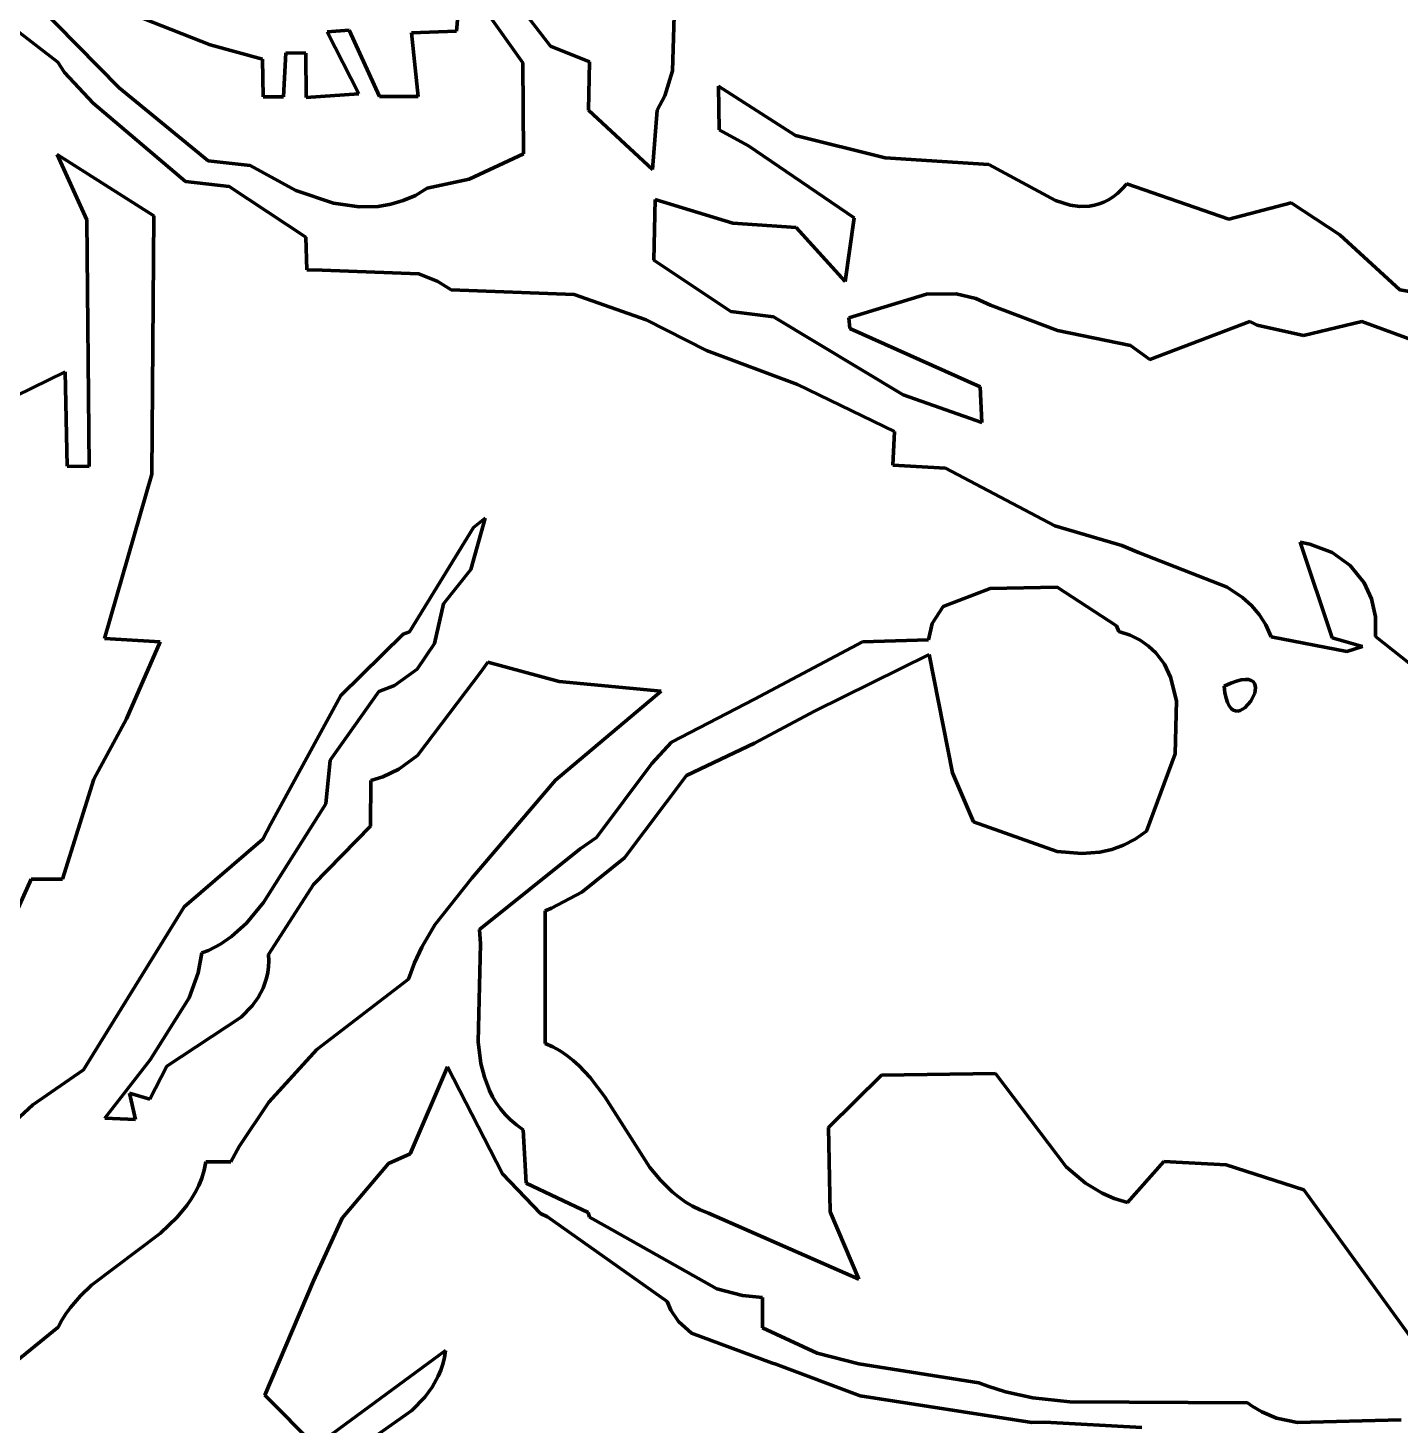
# Model space of a CAD drawing. Header units: millimetres. Extents: x 0 to 7.9, y 0 to 11.
# Drawn here: x 3.086 to 3.963, y 7.637 to 8.53 of the extents above; entities that cross this region are included whole.
import ezdxf

# ---------------------------------------------------------------- set-up
doc = ezdxf.new("R2010")
doc.units = ezdxf.units.MM
doc.layers.add('color#010101ff', color=7, linetype='CONTINUOUS', lineweight=100)
doc.layers.add('color#ffffffff', color=7, linetype='CONTINUOUS', lineweight=100)

msp = doc.modelspace()

# ---------------------------------------------------------------- linework, layer by layer
at = {"layer": 'color#010101ff'}
for p, q in [((3.42, 8.51841), (3.34086, 8.62113)), ((3.50014, 8.57372), (3.49798, 8.50253)), ((3.35988, 8.528), (3.36306, 8.56316)), ((3.36306, 8.56316), (3.4024, 8.50767)), ((3.05044, 8.55034), (3.10539, 8.50811)), ((3.14447, 8.49168), (3.09103, 8.5459)), ((3.1599, 8.53592), (3.20256, 8.51918)), ((3.27737, 8.52753), (3.29138, 8.5286)), ((3.29753, 8.48792), (3.27737, 8.52753)), ((3.29138, 8.5286), (3.31072, 8.4861)), ((3.33123, 8.52683), (3.35988, 8.528)), ((3.33557, 8.48623), (3.33123, 8.52683)), ((3.20256, 8.51918), (3.2361, 8.50995)), ((3.44486, 8.50827), (3.42, 8.51841)), ((3.10539, 8.50811), (3.10963, 8.50158)), ((3.2361, 8.50995), (3.23648, 8.48605)), ((3.2495, 8.48599), (3.25103, 8.51395)), ((3.25103, 8.51395), (3.2637, 8.51387)), ((3.2637, 8.51387), (3.26395, 8.48554)), ((3.4024, 8.50767), (3.40281, 8.44963)), ((3.44433, 8.47748), (3.44486, 8.50827)), ((3.10963, 8.50158), (3.12776, 8.48189)), ((3.49798, 8.50253), (3.49314, 8.4865)), ((3.20143, 8.44508), (3.14447, 8.49168)), ((3.26395, 8.48554), (3.29753, 8.48792)), ((3.52732, 8.4928), (3.57654, 8.46118)), ((3.52779, 8.4649), (3.52732, 8.4928)), ((3.12776, 8.48189), (3.18677, 8.43191)), ((3.23648, 8.48605), (3.2495, 8.48599)), ((3.31072, 8.4861), (3.33557, 8.48623)), ((3.49314, 8.4865), (3.48826, 8.47733)), ((3.48508, 8.43962), (3.44433, 8.47748)), ((3.48826, 8.47733), (3.48508, 8.43962)), ((3.54652, 8.45468), (3.52779, 8.4649)), ((3.57654, 8.46118), (3.63374, 8.4469)), ((3.61397, 8.40864), (3.54652, 8.45468)), ((3.16669, 8.40995), (3.10487, 8.44913)), ((3.10487, 8.44913), (3.12377, 8.40743)), ((3.22808, 8.44214), (3.20143, 8.44508)), ((3.40281, 8.44963), (3.36799, 8.43332)), ((3.63374, 8.4469), (3.70015, 8.44275)), ((3.2574, 8.42604), (3.22808, 8.44214)), ((3.70015, 8.44275), (3.74254, 8.41968)), ((3.18677, 8.43191), (3.21476, 8.42866)), ((3.21476, 8.42866), (3.26382, 8.39624)), ((3.2814, 8.41798), (3.2574, 8.42604)), ((3.34134, 8.42753), (3.33377, 8.42301)), ((3.36799, 8.43332), (3.34134, 8.42753)), ((3.7824, 8.42442), (3.78527, 8.42713)), ((3.78527, 8.42713), (3.7881, 8.43028)), ((3.7881, 8.43028), (3.8534, 8.40787)), ((3.29776, 8.41567), (3.2814, 8.41798)), ((3.31805, 8.41732), (3.30999, 8.41599)), ((3.32599, 8.41964), (3.31805, 8.41732)), ((3.33377, 8.42301), (3.32599, 8.41964)), ((3.48599, 8.38164), (3.48683, 8.42043)), ((3.48683, 8.42043), (3.53659, 8.40516)), ((3.74254, 8.41968), (3.75198, 8.41684)), ((3.75198, 8.41684), (3.75824, 8.41599)), ((3.76443, 8.41616), (3.7675, 8.41668)), ((3.7675, 8.41668), (3.77055, 8.41752)), ((3.77055, 8.41752), (3.77356, 8.41869)), ((3.77356, 8.41869), (3.77654, 8.42022)), ((3.77654, 8.42022), (3.77949, 8.42212)), ((3.77949, 8.42212), (3.7824, 8.42442)), ((3.8534, 8.40787), (3.89323, 8.41818)), ((3.89323, 8.41818), (3.92426, 8.39784)), ((3.16525, 8.24489), (3.16669, 8.40995)), ((3.30999, 8.41599), (3.29776, 8.41567)), ((3.60823, 8.36805), (3.61397, 8.40864)), ((3.75824, 8.41599), (3.76443, 8.41616)), ((3.12377, 8.40743), (3.12526, 8.24974)), ((3.53659, 8.40516), (3.57696, 8.40249)), ((3.57696, 8.40249), (3.60823, 8.36805)), ((3.26382, 8.39624), (3.26443, 8.37544)), ((3.92426, 8.39784), (3.96265, 8.36262)), ((3.53518, 8.34884), (3.48599, 8.38164)), ((3.26443, 8.37544), (3.27408, 8.37512)), ((3.27408, 8.37512), (3.33596, 8.37277)), ((3.33596, 8.37277), (3.34796, 8.36805)), ((3.34796, 8.36805), (3.35647, 8.3626)), ((3.35647, 8.3626), (3.43511, 8.35958)), ((3.43511, 8.35958), (3.48104, 8.34341)), ((3.66021, 8.35987), (3.61058, 8.34473)), ((3.67916, 8.36005), (3.66021, 8.35987)), ((3.69176, 8.3571), (3.67916, 8.36005)), ((3.70114, 8.35292), (3.69176, 8.3571)), ((3.96265, 8.36262), (4.02301, 8.35203)), ((3.56243, 8.34547), (3.53518, 8.34884)), ((3.64527, 8.29561), (3.56243, 8.34547)), ((3.74396, 8.33658), (3.70114, 8.35292)), ((3.48104, 8.34341), (3.51967, 8.32381)), ((3.61058, 8.34473), (3.61127, 8.33795)), ((3.61127, 8.33795), (3.69443, 8.30076)), ((3.79046, 8.32719), (3.74396, 8.33658)), ((3.8667, 8.34244), (3.80298, 8.31805)), ((3.87147, 8.34002), (3.8667, 8.34244)), ((3.90111, 8.33338), (3.87147, 8.34002)), ((3.93824, 8.34236), (3.90111, 8.33338)), ((3.97903, 8.32761), (3.93824, 8.34236)), ((3.51967, 8.32381), (3.57779, 8.30225)), ((3.80298, 8.31805), (3.79046, 8.32719)), ((3.10988, 8.31025), (3.06762, 8.28963)), ((3.11134, 8.25005), (3.10988, 8.31025)), ((3.57779, 8.30225), (3.6398, 8.27218)), ((3.69443, 8.30076), (3.69554, 8.27791)), ((3.69554, 8.27791), (3.64527, 8.29561)), ((3.6398, 8.27218), (3.63866, 8.25074)), ((3.12526, 8.24974), (3.11134, 8.25005)), ((3.63866, 8.25074), (3.67228, 8.24865)), ((3.67228, 8.24865), (3.74212, 8.21197)), ((3.13503, 8.13996), (3.16525, 8.24489)), ((3.36903, 8.18399), (3.37827, 8.2167)), ((3.37827, 8.2167), (3.37094, 8.21091)), ((3.74212, 8.21197), (3.78494, 8.19937)), ((3.37094, 8.21091), (3.32994, 8.14416)), ((3.78494, 8.19937), (3.79564, 8.19494)), ((3.79564, 8.19494), (3.85238, 8.17273)), ((3.91941, 8.14026), (3.89891, 8.20137)), ((3.89891, 8.20137), (3.90516, 8.20012)), ((3.90516, 8.20012), (3.91929, 8.19475)), ((3.91929, 8.19475), (3.93096, 8.18645)), ((3.93096, 8.18645), (3.93978, 8.17557)), ((3.35167, 8.16216), (3.36903, 8.18399)), ((3.93978, 8.17557), (3.94453, 8.16527)), ((3.7008, 8.17175), (3.67087, 8.16026)), ((3.74374, 8.17278), (3.7008, 8.17175)), ((3.78167, 8.14794), (3.74374, 8.17278)), ((3.85238, 8.17273), (3.86203, 8.16617)), ((3.34583, 8.13671), (3.35167, 8.16216)), ((3.67087, 8.16026), (3.66385, 8.14957)), ((3.86203, 8.16617), (3.86775, 8.16104)), ((3.86775, 8.16104), (3.87277, 8.15519)), ((3.94453, 8.16527), (3.947, 8.15374)), ((3.66385, 8.14957), (3.66157, 8.13903)), ((3.87277, 8.15519), (3.87699, 8.14854)), ((3.947, 8.15374), (3.94699, 8.14116)), ((3.17076, 8.13775), (3.13503, 8.13996)), ((3.32583, 8.14263), (3.28612, 8.10355)), ((3.32994, 8.14416), (3.32583, 8.14263)), ((3.78319, 8.14448), (3.78167, 8.14794)), ((3.79038, 8.14194), (3.78319, 8.14448)), ((3.79666, 8.13877), (3.79038, 8.14194)), ((3.87699, 8.14854), (3.87878, 8.14489)), ((3.87878, 8.14489), (3.88033, 8.141)), ((3.88033, 8.141), (3.92882, 8.13166)), ((3.93875, 8.13483), (3.91941, 8.14026)), ((3.94699, 8.14116), (4.01623, 8.08613)), ((3.14924, 8.08864), (3.17076, 8.13775)), ((3.33478, 8.12035), (3.34583, 8.13671)), ((3.61926, 8.13787), (3.55036, 8.10118)), ((3.66157, 8.13903), (3.61926, 8.13787)), ((3.80207, 8.13504), (3.79666, 8.13877)), ((3.80668, 8.13077), (3.80207, 8.13504)), ((3.92882, 8.13166), (3.93875, 8.13483)), ((3.38004, 8.12489), (3.37571, 8.11885)), ((3.4255, 8.11251), (3.38004, 8.12489)), ((3.58872, 8.0934), (3.66194, 8.12971)), ((3.66194, 8.12971), (3.67675, 8.0541)), ((3.81218, 8.12349), (3.80668, 8.13077)), ((3.81615, 8.1153), (3.81218, 8.12349)), ((3.32047, 8.10996), (3.33478, 8.12035)), ((3.37571, 8.11885), (3.335, 8.06516)), ((3.81984, 8.10004), (3.81615, 8.1153)), ((3.86133, 8.11348), (3.85824, 8.1127)), ((3.86391, 8.11379), (3.86133, 8.11348)), ((3.86602, 8.11367), (3.86391, 8.11379)), ((3.86768, 8.11318), (3.86602, 8.11367)), ((3.86893, 8.11236), (3.86768, 8.11318)), ((3.27928, 8.06211), (3.31034, 8.106)), ((3.31034, 8.106), (3.32047, 8.10996)), ((3.42317, 8.0495), (3.49076, 8.10626)), ((3.49076, 8.10626), (3.4255, 8.11251)), ((3.85462, 8.1114), (3.85043, 8.10952)), ((3.85043, 8.10952), (3.8509, 8.10528)), ((3.8509, 8.10528), (3.85161, 8.10177)), ((3.85824, 8.1127), (3.85462, 8.1114)), ((3.8674, 8.09978), (3.86992, 8.10502)), ((3.86978, 8.11125), (3.86893, 8.11236)), ((3.87028, 8.10992), (3.86978, 8.11125)), ((3.86992, 8.10502), (3.87045, 8.1084)), ((3.87045, 8.1084), (3.87028, 8.10992)), ((3.28612, 8.10355), (3.24128, 8.02143)), ((3.55036, 8.10118), (3.49741, 8.07364)), ((3.81914, 8.06623), (3.81984, 8.10004)), ((3.85161, 8.10177), (3.85252, 8.09896)), ((3.85252, 8.09896), (3.8536, 8.09679)), ((3.8536, 8.09679), (3.85482, 8.09521)), ((3.85482, 8.09521), (3.85616, 8.09418)), ((3.86056, 8.09389), (3.86351, 8.09553)), ((3.86351, 8.09553), (3.8674, 8.09978)), ((3.12837, 8.05004), (3.14924, 8.08864)), ((3.55027, 8.07294), (3.58872, 8.0934)), ((3.85616, 8.09418), (3.85758, 8.09365)), ((3.85758, 8.09365), (3.85906, 8.09357)), ((3.85906, 8.09357), (3.86056, 8.09389)), ((3.49741, 8.07364), (3.48467, 8.06003)), ((3.50684, 8.05238), (3.55027, 8.07294)), ((3.27649, 8.03423), (3.27928, 8.06211)), ((3.335, 8.06516), (3.32306, 8.05649)), ((3.48467, 8.06003), (3.44936, 8.01269)), ((3.80081, 8.01675), (3.81914, 8.06623)), ((3.31281, 8.05153), (3.30526, 8.04909)), ((3.32306, 8.05649), (3.31281, 8.05153)), ((3.46727, 7.99987), (3.50684, 8.05238)), ((3.67675, 8.0541), (3.6902, 8.02269)), ((3.10832, 7.9861), (3.12837, 8.05004)), ((3.30526, 8.04909), (3.3051, 8.02012)), ((3.36982, 7.98689), (3.42317, 8.0495)), ((3.23674, 7.97127), (3.27649, 8.03423)), ((3.24128, 8.02143), (3.23628, 8.01166)), ((3.3051, 8.02012), (3.26852, 7.98267)), ((3.6902, 8.02269), (3.74378, 8.00385)), ((3.79355, 8.01176), (3.80081, 8.01675)), ((3.23628, 8.01166), (3.18607, 7.96849)), ((3.44936, 8.01269), (3.43897, 8.00551)), ((3.77861, 8.0052), (3.78614, 8.00794)), ((3.78614, 8.00794), (3.79355, 8.01176)), ((3.43897, 8.00551), (3.37476, 7.95409)), ((3.43998, 7.97796), (3.46727, 7.99987)), ((3.74378, 8.00385), (3.75939, 8.00249)), ((3.75939, 8.00249), (3.77098, 8.00345)), ((3.77098, 8.00345), (3.77861, 8.0052)), ((3.07218, 7.95058), (3.08823, 7.98612)), ((3.08823, 7.98612), (3.10832, 7.9861)), ((3.26852, 7.98267), (3.23986, 7.93812)), ((3.34622, 7.95694), (3.36982, 7.98689)), ((3.22581, 7.95807), (3.23674, 7.97127)), ((3.42064, 7.96768), (3.43998, 7.97796)), ((3.18607, 7.96849), (3.12172, 7.86432)), ((3.41656, 7.966), (3.42064, 7.96768)), ((3.41666, 7.88118), (3.41656, 7.966)), ((3.21633, 7.94957), (3.22581, 7.95807)), ((3.33791, 7.94283), (3.34622, 7.95694)), ((3.37476, 7.95409), (3.3752, 7.94493)), ((3.20144, 7.9407), (3.20925, 7.94474)), ((3.20925, 7.94474), (3.21633, 7.94957)), ((3.3752, 7.94493), (3.37392, 7.8823)), ((3.19484, 7.9263), (3.19725, 7.939)), ((3.19725, 7.939), (3.20144, 7.9407)), ((3.23986, 7.93812), (3.23999, 7.93405)), ((3.33322, 7.93281), (3.33791, 7.94283)), ((3.18922, 7.91037), (3.19484, 7.9263)), ((3.23936, 7.92649), (3.23864, 7.92298)), ((3.23981, 7.93018), (3.23936, 7.92649)), ((3.23999, 7.93405), (3.23981, 7.93018)), ((3.32932, 7.92223), (3.33322, 7.93281)), ((3.23864, 7.92298), (3.23643, 7.91646)), ((3.27081, 7.87732), (3.32932, 7.92223)), ((3.16433, 7.87076), (3.18922, 7.91037)), ((3.23333, 7.91055), (3.22943, 7.90516)), ((3.23643, 7.91646), (3.23333, 7.91055)), ((3.22943, 7.90516), (3.22235, 7.89792)), ((3.22235, 7.89792), (3.17499, 7.8667)), ((3.37392, 7.8823), (3.37561, 7.86844)), ((3.42156, 7.87896), (3.41666, 7.88118)), ((3.24007, 7.84366), (3.27081, 7.87732)), ((3.42615, 7.87642), (3.42156, 7.87896)), ((3.43046, 7.87356), (3.42615, 7.87642)), ((3.43451, 7.87042), (3.43046, 7.87356)), ((3.12172, 7.86432), (3.08922, 7.84194)), ((3.13541, 7.83355), (3.16433, 7.87076)), ((3.17499, 7.8667), (3.16403, 7.8457)), ((3.35427, 7.86625), (3.33045, 7.81075)), ((3.38938, 7.79782), (3.35427, 7.86625)), ((3.37561, 7.86844), (3.37778, 7.85961)), ((3.43833, 7.86702), (3.43451, 7.87042)), ((3.44536, 7.85954), (3.43833, 7.86702)), ((3.37778, 7.85961), (3.38097, 7.85119)), ((3.45475, 7.84701), (3.44536, 7.85954)), ((3.63154, 7.86094), (3.59759, 7.82758)), ((3.70426, 7.86205), (3.63154, 7.86094)), ((3.74951, 7.8025), (3.70426, 7.86205)), ((3.16403, 7.8457), (3.15117, 7.84956)), ((3.15117, 7.84956), (3.15482, 7.83264)), ((3.38097, 7.85119), (3.38301, 7.84717)), ((3.38301, 7.84717), (3.38536, 7.84327)), ((3.48356, 7.80196), (3.45475, 7.84701)), ((3.08922, 7.84194), (3.07552, 7.82916)), ((3.22119, 7.81549), (3.24007, 7.84366)), ((3.38536, 7.84327), (3.38806, 7.83951)), ((3.38806, 7.83951), (3.39111, 7.83591)), ((3.15482, 7.83264), (3.13541, 7.83355)), ((3.39111, 7.83591), (3.39455, 7.83246)), ((3.39455, 7.83246), (3.39839, 7.82919)), ((3.39839, 7.82919), (3.40266, 7.82609)), ((3.59759, 7.82758), (3.59867, 7.77374)), ((3.40266, 7.82609), (3.40454, 7.79191)), ((3.21587, 7.80556), (3.22119, 7.81549)), ((3.33045, 7.81075), (3.31653, 7.80455)), ((3.19874, 7.80022), (3.19994, 7.80555)), ((3.19994, 7.80555), (3.21587, 7.80556)), ((3.31653, 7.80455), (3.2869, 7.76954)), ((3.49027, 7.79385), (3.48356, 7.80196)), ((3.76181, 7.7919), (3.74951, 7.8025)), ((3.81187, 7.80576), (3.78862, 7.77959)), ((3.85175, 7.80372), (3.81187, 7.80576)), ((3.90128, 7.78762), (3.85175, 7.80372)), ((3.19528, 7.79042), (3.19718, 7.79518)), ((3.19718, 7.79518), (3.19874, 7.80022)), ((3.41362, 7.77264), (3.38938, 7.79782)), ((3.40454, 7.79191), (3.44407, 7.77314)), ((3.49774, 7.78651), (3.49027, 7.79385)), ((3.77235, 7.7855), (3.76181, 7.7919)), ((3.19057, 7.78167), (3.19307, 7.78593)), ((3.19307, 7.78593), (3.19528, 7.79042)), ((3.50181, 7.78319), (3.49774, 7.78651)), ((3.50614, 7.78013), (3.50181, 7.78319)), ((3.78014, 7.78213), (3.77235, 7.7855)), ((3.98505, 7.67209), (3.90128, 7.78762)), ((3.18156, 7.77016), (3.1878, 7.77764)), ((3.1878, 7.77764), (3.19057, 7.78167)), ((3.51076, 7.77737), (3.50614, 7.78013)), ((3.51568, 7.77492), (3.51076, 7.77737)), ((3.52093, 7.77282), (3.51568, 7.77492)), ((3.78862, 7.77959), (3.78014, 7.78213)), ((3.17081, 7.7601), (3.18156, 7.77016)), ((3.2869, 7.76954), (3.26858, 7.72962)), ((3.41812, 7.77039), (3.41362, 7.77264)), ((3.49446, 7.71634), (3.41812, 7.77039)), ((3.44407, 7.77314), (3.44501, 7.77032)), ((3.44501, 7.77032), (3.45598, 7.76398)), ((3.61705, 7.73065), (3.52093, 7.77282)), ((3.59867, 7.77374), (3.61705, 7.73065)), ((3.12682, 7.72686), (3.17081, 7.7601)), ((3.45598, 7.76398), (3.5262, 7.72449)), ((3.26858, 7.72962), (3.23751, 7.65651)), ((3.11971, 7.72005), (3.12682, 7.72686)), ((3.5262, 7.72449), (3.54259, 7.72028)), ((3.11049, 7.70858), (3.11333, 7.7126)), ((3.11333, 7.7126), (3.11971, 7.72005)), ((3.49697, 7.71078), (3.49446, 7.71634)), ((3.54259, 7.72028), (3.55556, 7.71896)), ((3.55556, 7.71896), (3.55555, 7.69954)), ((3.10559, 7.69987), (3.1079, 7.70435)), ((3.1079, 7.70435), (3.11049, 7.70858)), ((3.50184, 7.70367), (3.49697, 7.71078)), ((3.51006, 7.6962), (3.50184, 7.70367)), ((3.04214, 7.64843), (3.10559, 7.69987)), ((3.56131, 7.67722), (3.51006, 7.6962)), ((3.55555, 7.69954), (3.59041, 7.68334)), ((3.26995, 7.62403), (3.353, 7.68501)), ((3.353, 7.68501), (3.35227, 7.68059)), ((3.35124, 7.6764), (3.34993, 7.67242)), ((3.35227, 7.68059), (3.35124, 7.6764)), ((3.56394, 7.67636), (3.56131, 7.67722)), ((3.61793, 7.65614), (3.56394, 7.67636)), ((3.59041, 7.68334), (3.6171, 7.67644)), ((3.6171, 7.67644), (3.69372, 7.66436)), ((3.34835, 7.66865), (3.34448, 7.66166)), ((3.34993, 7.67242), (3.34835, 7.66865)), ((3.34448, 7.66166), (3.33975, 7.65533)), ((3.69372, 7.66436), (3.69937, 7.6622)), ((3.69937, 7.6622), (3.71079, 7.65861)), ((3.71079, 7.65861), (3.72817, 7.65483)), ((3.23751, 7.65651), (3.26995, 7.62403)), ((3.33975, 7.65533), (3.33134, 7.64683)), ((3.72746, 7.63912), (3.61793, 7.65614)), ((3.72817, 7.65483), (3.75172, 7.65223)), ((3.75172, 7.65223), (3.86535, 7.65165)), ((3.86535, 7.65165), (3.86829, 7.64946)), ((3.86829, 7.64946), (3.87436, 7.64578)), ((3.33134, 7.64683), (3.28371, 7.61326)), ((3.87436, 7.64578), (3.88387, 7.64182)), ((3.88387, 7.64182), (3.89714, 7.63899)), ((3.89714, 7.63899), (3.96338, 7.64069)), ((3.73574, 7.63923), (3.72746, 7.63912)), ((3.79788, 7.63587), (3.73574, 7.63923))]:
    msp.add_line(p, q, dxfattribs=at)
at = {"layer": 'color#ffffffff'}
for p, q in [((3.34086, 8.62113), (3.42, 8.51841)), ((3.49798, 8.50253), (3.50014, 8.57372)), ((3.36306, 8.56316), (3.35988, 8.528)), ((3.4024, 8.50767), (3.36306, 8.56316)), ((3.10539, 8.50811), (3.05044, 8.55034)), ((3.09103, 8.5459), (3.14447, 8.49168)), ((3.20256, 8.51918), (3.1599, 8.53592)), ((3.29138, 8.5286), (3.27737, 8.52753)), ((3.27737, 8.52753), (3.29753, 8.48792)), ((3.31072, 8.4861), (3.29138, 8.5286)), ((3.35988, 8.528), (3.33123, 8.52683)), ((3.33123, 8.52683), (3.33557, 8.48623)), ((3.2361, 8.50995), (3.20256, 8.51918)), ((3.42, 8.51841), (3.44486, 8.50827)), ((3.10963, 8.50158), (3.10539, 8.50811)), ((3.23648, 8.48605), (3.2361, 8.50995)), ((3.25103, 8.51395), (3.2495, 8.48599)), ((3.2637, 8.51387), (3.25103, 8.51395)), ((3.26395, 8.48554), (3.2637, 8.51387)), ((3.40281, 8.44963), (3.4024, 8.50767)), ((3.44486, 8.50827), (3.44433, 8.47748)), ((3.12776, 8.48189), (3.10963, 8.50158)), ((3.49314, 8.4865), (3.49798, 8.50253)), ((3.14447, 8.49168), (3.20143, 8.44508)), ((3.29753, 8.48792), (3.26395, 8.48554)), ((3.52732, 8.4928), (3.52779, 8.4649)), ((3.57654, 8.46118), (3.52732, 8.4928)), ((3.18677, 8.43191), (3.12776, 8.48189)), ((3.2495, 8.48599), (3.23648, 8.48605)), ((3.33557, 8.48623), (3.31072, 8.4861)), ((3.48826, 8.47733), (3.49314, 8.4865)), ((3.44433, 8.47748), (3.48508, 8.43962)), ((3.48508, 8.43962), (3.48826, 8.47733)), ((3.52779, 8.4649), (3.54652, 8.45468)), ((3.63374, 8.4469), (3.57654, 8.46118)), ((3.54652, 8.45468), (3.61397, 8.40864)), ((3.12377, 8.40743), (3.10487, 8.44913)), ((3.10487, 8.44913), (3.16669, 8.40995)), ((3.20143, 8.44508), (3.22808, 8.44214)), ((3.36799, 8.43332), (3.40281, 8.44963)), ((3.70015, 8.44275), (3.63374, 8.4469)), ((3.22808, 8.44214), (3.2574, 8.42604)), ((3.74254, 8.41968), (3.70015, 8.44275)), ((3.21476, 8.42866), (3.18677, 8.43191)), ((3.26382, 8.39624), (3.21476, 8.42866)), ((3.2574, 8.42604), (3.2814, 8.41798)), ((3.33377, 8.42301), (3.34134, 8.42753)), ((3.34134, 8.42753), (3.36799, 8.43332)), ((3.78527, 8.42713), (3.7824, 8.42442)), ((3.7881, 8.43028), (3.78527, 8.42713)), ((3.8534, 8.40787), (3.7881, 8.43028)), ((3.2814, 8.41798), (3.29776, 8.41567)), ((3.30999, 8.41599), (3.31805, 8.41732)), ((3.31805, 8.41732), (3.32599, 8.41964)), ((3.32599, 8.41964), (3.33377, 8.42301)), ((3.48683, 8.42043), (3.48599, 8.38164)), ((3.53659, 8.40516), (3.48683, 8.42043)), ((3.75198, 8.41684), (3.74254, 8.41968)), ((3.75824, 8.41599), (3.75198, 8.41684)), ((3.7675, 8.41668), (3.76443, 8.41616)), ((3.77055, 8.41752), (3.7675, 8.41668)), ((3.77356, 8.41869), (3.77055, 8.41752)), ((3.77654, 8.42022), (3.77356, 8.41869)), ((3.77949, 8.42212), (3.77654, 8.42022)), ((3.7824, 8.42442), (3.77949, 8.42212)), ((3.89323, 8.41818), (3.8534, 8.40787)), ((3.92426, 8.39784), (3.89323, 8.41818)), ((3.16669, 8.40995), (3.16525, 8.24489)), ((3.29776, 8.41567), (3.30999, 8.41599)), ((3.61397, 8.40864), (3.60823, 8.36805)), ((3.76443, 8.41616), (3.75824, 8.41599)), ((3.12526, 8.24974), (3.12377, 8.40743)), ((3.57696, 8.40249), (3.53659, 8.40516)), ((3.60823, 8.36805), (3.57696, 8.40249)), ((3.26443, 8.37544), (3.26382, 8.39624)), ((3.96265, 8.36262), (3.92426, 8.39784)), ((3.48599, 8.38164), (3.53518, 8.34884)), ((3.27408, 8.37512), (3.26443, 8.37544)), ((3.33596, 8.37277), (3.27408, 8.37512)), ((3.34796, 8.36805), (3.33596, 8.37277)), ((3.35647, 8.3626), (3.34796, 8.36805)), ((3.43511, 8.35958), (3.35647, 8.3626)), ((3.48104, 8.34341), (3.43511, 8.35958)), ((3.61058, 8.34473), (3.66021, 8.35987)), ((3.66021, 8.35987), (3.67916, 8.36005)), ((3.67916, 8.36005), (3.69176, 8.3571)), ((3.69176, 8.3571), (3.70114, 8.35292)), ((4.02301, 8.35203), (3.96265, 8.36262)), ((3.53518, 8.34884), (3.56243, 8.34547)), ((3.56243, 8.34547), (3.64527, 8.29561)), ((3.70114, 8.35292), (3.74396, 8.33658)), ((3.51967, 8.32381), (3.48104, 8.34341)), ((3.61127, 8.33795), (3.61058, 8.34473)), ((3.69443, 8.30076), (3.61127, 8.33795)), ((3.74396, 8.33658), (3.79046, 8.32719)), ((3.80298, 8.31805), (3.8667, 8.34244)), ((3.8667, 8.34244), (3.87147, 8.34002)), ((3.87147, 8.34002), (3.90111, 8.33338)), ((3.90111, 8.33338), (3.93824, 8.34236)), ((3.93824, 8.34236), (3.97903, 8.32761)), ((3.57779, 8.30225), (3.51967, 8.32381)), ((3.79046, 8.32719), (3.80298, 8.31805)), ((3.06762, 8.28963), (3.10988, 8.31025)), ((3.10988, 8.31025), (3.11134, 8.25005)), ((3.6398, 8.27218), (3.57779, 8.30225)), ((3.69554, 8.27791), (3.69443, 8.30076)), ((3.64527, 8.29561), (3.69554, 8.27791)), ((3.63866, 8.25074), (3.6398, 8.27218)), ((3.11134, 8.25005), (3.12526, 8.24974)), ((3.67228, 8.24865), (3.63866, 8.25074)), ((3.74212, 8.21197), (3.67228, 8.24865)), ((3.16525, 8.24489), (3.13503, 8.13996)), ((3.37827, 8.2167), (3.36903, 8.18399)), ((3.37094, 8.21091), (3.37827, 8.2167)), ((3.78494, 8.19937), (3.74212, 8.21197)), ((3.32994, 8.14416), (3.37094, 8.21091)), ((3.79564, 8.19494), (3.78494, 8.19937)), ((3.85238, 8.17273), (3.79564, 8.19494)), ((3.90516, 8.20012), (3.89891, 8.20137)), ((3.89891, 8.20137), (3.91941, 8.14026)), ((3.91929, 8.19475), (3.90516, 8.20012)), ((3.93096, 8.18645), (3.91929, 8.19475)), ((3.93978, 8.17557), (3.93096, 8.18645)), ((3.36903, 8.18399), (3.35167, 8.16216)), ((3.94453, 8.16527), (3.93978, 8.17557)), ((3.67087, 8.16026), (3.7008, 8.17175)), ((3.7008, 8.17175), (3.74374, 8.17278)), ((3.74374, 8.17278), (3.78167, 8.14794)), ((3.86203, 8.16617), (3.85238, 8.17273)), ((3.35167, 8.16216), (3.34583, 8.13671)), ((3.66385, 8.14957), (3.67087, 8.16026)), ((3.86775, 8.16104), (3.86203, 8.16617)), ((3.87277, 8.15519), (3.86775, 8.16104)), ((3.947, 8.15374), (3.94453, 8.16527)), ((3.66157, 8.13903), (3.66385, 8.14957)), ((3.87699, 8.14854), (3.87277, 8.15519)), ((3.94699, 8.14116), (3.947, 8.15374)), ((3.13503, 8.13996), (3.17076, 8.13775)), ((3.28612, 8.10355), (3.32583, 8.14263)), ((3.32583, 8.14263), (3.32994, 8.14416)), ((3.78167, 8.14794), (3.78319, 8.14448)), ((3.78319, 8.14448), (3.79038, 8.14194)), ((3.79038, 8.14194), (3.79666, 8.13877)), ((3.87878, 8.14489), (3.87699, 8.14854)), ((3.88033, 8.141), (3.87878, 8.14489)), ((3.92882, 8.13166), (3.88033, 8.141)), ((3.91941, 8.14026), (3.93875, 8.13483)), ((4.01623, 8.08613), (3.94699, 8.14116)), ((3.17076, 8.13775), (3.14924, 8.08864)), ((3.34583, 8.13671), (3.33478, 8.12035)), ((3.55036, 8.10118), (3.61926, 8.13787)), ((3.61926, 8.13787), (3.66157, 8.13903)), ((3.79666, 8.13877), (3.80207, 8.13504)), ((3.80207, 8.13504), (3.80668, 8.13077)), ((3.93875, 8.13483), (3.92882, 8.13166)), ((3.37571, 8.11885), (3.38004, 8.12489)), ((3.38004, 8.12489), (3.4255, 8.11251)), ((3.66194, 8.12971), (3.58872, 8.0934)), ((3.67675, 8.0541), (3.66194, 8.12971)), ((3.80668, 8.13077), (3.81218, 8.12349)), ((3.81218, 8.12349), (3.81615, 8.1153)), ((3.33478, 8.12035), (3.32047, 8.10996)), ((3.335, 8.06516), (3.37571, 8.11885)), ((3.81615, 8.1153), (3.81984, 8.10004)), ((3.85824, 8.1127), (3.86133, 8.11348)), ((3.86133, 8.11348), (3.86391, 8.11379)), ((3.86391, 8.11379), (3.86602, 8.11367)), ((3.86602, 8.11367), (3.86768, 8.11318)), ((3.86768, 8.11318), (3.86893, 8.11236)), ((3.31034, 8.106), (3.27928, 8.06211)), ((3.32047, 8.10996), (3.31034, 8.106)), ((3.49076, 8.10626), (3.42317, 8.0495)), ((3.4255, 8.11251), (3.49076, 8.10626)), ((3.85043, 8.10952), (3.85462, 8.1114)), ((3.8509, 8.10528), (3.85043, 8.10952)), ((3.85161, 8.10177), (3.8509, 8.10528)), ((3.85462, 8.1114), (3.85824, 8.1127)), ((3.86992, 8.10502), (3.8674, 8.09978)), ((3.86893, 8.11236), (3.86978, 8.11125)), ((3.86978, 8.11125), (3.87028, 8.10992)), ((3.87045, 8.1084), (3.86992, 8.10502)), ((3.87028, 8.10992), (3.87045, 8.1084)), ((3.24128, 8.02143), (3.28612, 8.10355)), ((3.49741, 8.07364), (3.55036, 8.10118)), ((3.81984, 8.10004), (3.81914, 8.06623)), ((3.85252, 8.09896), (3.85161, 8.10177)), ((3.8536, 8.09679), (3.85252, 8.09896)), ((3.85482, 8.09521), (3.8536, 8.09679)), ((3.85616, 8.09418), (3.85482, 8.09521)), ((3.86351, 8.09553), (3.86056, 8.09389)), ((3.8674, 8.09978), (3.86351, 8.09553)), ((3.14924, 8.08864), (3.12837, 8.05004)), ((3.58872, 8.0934), (3.55027, 8.07294)), ((3.85758, 8.09365), (3.85616, 8.09418)), ((3.85906, 8.09357), (3.85758, 8.09365)), ((3.86056, 8.09389), (3.85906, 8.09357)), ((3.48467, 8.06003), (3.49741, 8.07364)), ((3.55027, 8.07294), (3.50684, 8.05238)), ((3.27928, 8.06211), (3.27649, 8.03423)), ((3.32306, 8.05649), (3.335, 8.06516)), ((3.44936, 8.01269), (3.48467, 8.06003)), ((3.81914, 8.06623), (3.80081, 8.01675)), ((3.30526, 8.04909), (3.31281, 8.05153)), ((3.31281, 8.05153), (3.32306, 8.05649)), ((3.50684, 8.05238), (3.46727, 7.99987)), ((3.6902, 8.02269), (3.67675, 8.0541)), ((3.12837, 8.05004), (3.10832, 7.9861)), ((3.3051, 8.02012), (3.30526, 8.04909)), ((3.42317, 8.0495), (3.36982, 7.98689)), ((3.27649, 8.03423), (3.23674, 7.97127)), ((3.23628, 8.01166), (3.24128, 8.02143)), ((3.26852, 7.98267), (3.3051, 8.02012)), ((3.74378, 8.00385), (3.6902, 8.02269)), ((3.80081, 8.01675), (3.79355, 8.01176)), ((3.18607, 7.96849), (3.23628, 8.01166)), ((3.43897, 8.00551), (3.44936, 8.01269)), ((3.78614, 8.00794), (3.77861, 8.0052)), ((3.79355, 8.01176), (3.78614, 8.00794)), ((3.37476, 7.95409), (3.43897, 8.00551)), ((3.46727, 7.99987), (3.43998, 7.97796)), ((3.75939, 8.00249), (3.74378, 8.00385)), ((3.77098, 8.00345), (3.75939, 8.00249)), ((3.77861, 8.0052), (3.77098, 8.00345)), ((3.08823, 7.98612), (3.07218, 7.95058)), ((3.10832, 7.9861), (3.08823, 7.98612)), ((3.23986, 7.93812), (3.26852, 7.98267)), ((3.36982, 7.98689), (3.34622, 7.95694)), ((3.23674, 7.97127), (3.22581, 7.95807)), ((3.43998, 7.97796), (3.42064, 7.96768)), ((3.12172, 7.86432), (3.18607, 7.96849)), ((3.42064, 7.96768), (3.41656, 7.966)), ((3.41656, 7.966), (3.41666, 7.88118)), ((3.22581, 7.95807), (3.21633, 7.94957)), ((3.34622, 7.95694), (3.33791, 7.94283)), ((3.3752, 7.94493), (3.37476, 7.95409)), ((3.20925, 7.94474), (3.20144, 7.9407)), ((3.21633, 7.94957), (3.20925, 7.94474)), ((3.37392, 7.8823), (3.3752, 7.94493)), ((3.19725, 7.939), (3.19484, 7.9263)), ((3.20144, 7.9407), (3.19725, 7.939)), ((3.23999, 7.93405), (3.23986, 7.93812)), ((3.33791, 7.94283), (3.33322, 7.93281)), ((3.19484, 7.9263), (3.18922, 7.91037)), ((3.23864, 7.92298), (3.23936, 7.92649)), ((3.23936, 7.92649), (3.23981, 7.93018)), ((3.23981, 7.93018), (3.23999, 7.93405)), ((3.33322, 7.93281), (3.32932, 7.92223)), ((3.23643, 7.91646), (3.23864, 7.92298)), ((3.32932, 7.92223), (3.27081, 7.87732)), ((3.18922, 7.91037), (3.16433, 7.87076)), ((3.22943, 7.90516), (3.23333, 7.91055)), ((3.23333, 7.91055), (3.23643, 7.91646)), ((3.22235, 7.89792), (3.22943, 7.90516)), ((3.17499, 7.8667), (3.22235, 7.89792)), ((3.37561, 7.86844), (3.37392, 7.8823)), ((3.41666, 7.88118), (3.42156, 7.87896)), ((3.27081, 7.87732), (3.24007, 7.84366)), ((3.42156, 7.87896), (3.42615, 7.87642)), ((3.42615, 7.87642), (3.43046, 7.87356)), ((3.43046, 7.87356), (3.43451, 7.87042)), ((3.08922, 7.84194), (3.12172, 7.86432)), ((3.16433, 7.87076), (3.13541, 7.83355)), ((3.16403, 7.8457), (3.17499, 7.8667)), ((3.33045, 7.81075), (3.35427, 7.86625)), ((3.35427, 7.86625), (3.38938, 7.79782)), ((3.37778, 7.85961), (3.37561, 7.86844)), ((3.43451, 7.87042), (3.43833, 7.86702)), ((3.43833, 7.86702), (3.44536, 7.85954)), ((3.38097, 7.85119), (3.37778, 7.85961)), ((3.44536, 7.85954), (3.45475, 7.84701)), ((3.59759, 7.82758), (3.63154, 7.86094)), ((3.63154, 7.86094), (3.70426, 7.86205)), ((3.70426, 7.86205), (3.74951, 7.8025)), ((3.15482, 7.83264), (3.15117, 7.84956)), ((3.15117, 7.84956), (3.16403, 7.8457)), ((3.38301, 7.84717), (3.38097, 7.85119)), ((3.38536, 7.84327), (3.38301, 7.84717)), ((3.45475, 7.84701), (3.48356, 7.80196)), ((3.07552, 7.82916), (3.08922, 7.84194)), ((3.24007, 7.84366), (3.22119, 7.81549)), ((3.38806, 7.83951), (3.38536, 7.84327)), ((3.39111, 7.83591), (3.38806, 7.83951)), ((3.13541, 7.83355), (3.15482, 7.83264)), ((3.39455, 7.83246), (3.39111, 7.83591)), ((3.39839, 7.82919), (3.39455, 7.83246)), ((3.40266, 7.82609), (3.39839, 7.82919)), ((3.59867, 7.77374), (3.59759, 7.82758)), ((3.40454, 7.79191), (3.40266, 7.82609)), ((3.22119, 7.81549), (3.21587, 7.80556)), ((3.31653, 7.80455), (3.33045, 7.81075)), ((3.19994, 7.80555), (3.19874, 7.80022)), ((3.21587, 7.80556), (3.19994, 7.80555)), ((3.2869, 7.76954), (3.31653, 7.80455)), ((3.48356, 7.80196), (3.49027, 7.79385)), ((3.74951, 7.8025), (3.76181, 7.7919)), ((3.78862, 7.77959), (3.81187, 7.80576)), ((3.81187, 7.80576), (3.85175, 7.80372)), ((3.85175, 7.80372), (3.90128, 7.78762)), ((3.19718, 7.79518), (3.19528, 7.79042)), ((3.19874, 7.80022), (3.19718, 7.79518)), ((3.38938, 7.79782), (3.41362, 7.77264)), ((3.44407, 7.77314), (3.40454, 7.79191)), ((3.49027, 7.79385), (3.49774, 7.78651)), ((3.76181, 7.7919), (3.77235, 7.7855)), ((3.19307, 7.78593), (3.19057, 7.78167)), ((3.19528, 7.79042), (3.19307, 7.78593)), ((3.49774, 7.78651), (3.50181, 7.78319)), ((3.50181, 7.78319), (3.50614, 7.78013)), ((3.77235, 7.7855), (3.78014, 7.78213)), ((3.90128, 7.78762), (3.98505, 7.67209)), ((3.1878, 7.77764), (3.18156, 7.77016)), ((3.19057, 7.78167), (3.1878, 7.77764)), ((3.50614, 7.78013), (3.51076, 7.77737)), ((3.51076, 7.77737), (3.51568, 7.77492)), ((3.51568, 7.77492), (3.52093, 7.77282)), ((3.78014, 7.78213), (3.78862, 7.77959)), ((3.18156, 7.77016), (3.17081, 7.7601)), ((3.26858, 7.72962), (3.2869, 7.76954)), ((3.41362, 7.77264), (3.41812, 7.77039)), ((3.41812, 7.77039), (3.49446, 7.71634)), ((3.44501, 7.77032), (3.44407, 7.77314)), ((3.45598, 7.76398), (3.44501, 7.77032)), ((3.52093, 7.77282), (3.61705, 7.73065)), ((3.61705, 7.73065), (3.59867, 7.77374)), ((3.17081, 7.7601), (3.12682, 7.72686)), ((3.5262, 7.72449), (3.45598, 7.76398)), ((3.23751, 7.65651), (3.26858, 7.72962)), ((3.12682, 7.72686), (3.11971, 7.72005)), ((3.54259, 7.72028), (3.5262, 7.72449)), ((3.11333, 7.7126), (3.11049, 7.70858)), ((3.11971, 7.72005), (3.11333, 7.7126)), ((3.49446, 7.71634), (3.49697, 7.71078)), ((3.55556, 7.71896), (3.54259, 7.72028)), ((3.55555, 7.69954), (3.55556, 7.71896)), ((3.1079, 7.70435), (3.10559, 7.69987)), ((3.11049, 7.70858), (3.1079, 7.70435)), ((3.49697, 7.71078), (3.50184, 7.70367)), ((3.50184, 7.70367), (3.51006, 7.6962)), ((3.10559, 7.69987), (3.04214, 7.64843)), ((3.51006, 7.6962), (3.56131, 7.67722)), ((3.59041, 7.68334), (3.55555, 7.69954)), ((3.353, 7.68501), (3.26995, 7.62403)), ((3.35227, 7.68059), (3.353, 7.68501)), ((3.34993, 7.67242), (3.35124, 7.6764)), ((3.35124, 7.6764), (3.35227, 7.68059)), ((3.56131, 7.67722), (3.56394, 7.67636)), ((3.56394, 7.67636), (3.61793, 7.65614)), ((3.6171, 7.67644), (3.59041, 7.68334)), ((3.69372, 7.66436), (3.6171, 7.67644)), ((3.34448, 7.66166), (3.34835, 7.66865)), ((3.34835, 7.66865), (3.34993, 7.67242)), ((3.33975, 7.65533), (3.34448, 7.66166)), ((3.69937, 7.6622), (3.69372, 7.66436)), ((3.71079, 7.65861), (3.69937, 7.6622)), ((3.72817, 7.65483), (3.71079, 7.65861)), ((3.26995, 7.62403), (3.23751, 7.65651)), ((3.33134, 7.64683), (3.33975, 7.65533)), ((3.61793, 7.65614), (3.72746, 7.63912)), ((3.75172, 7.65223), (3.72817, 7.65483)), ((3.86535, 7.65165), (3.75172, 7.65223)), ((3.86829, 7.64946), (3.86535, 7.65165)), ((3.87436, 7.64578), (3.86829, 7.64946)), ((3.28371, 7.61326), (3.33134, 7.64683)), ((3.88387, 7.64182), (3.87436, 7.64578)), ((3.89714, 7.63899), (3.88387, 7.64182)), ((3.96338, 7.64069), (3.89714, 7.63899)), ((3.72746, 7.63912), (3.73574, 7.63923)), ((3.73574, 7.63923), (3.79788, 7.63587))]:
    msp.add_line(p, q, dxfattribs=at)

doc.saveas('drawing.dxf')
